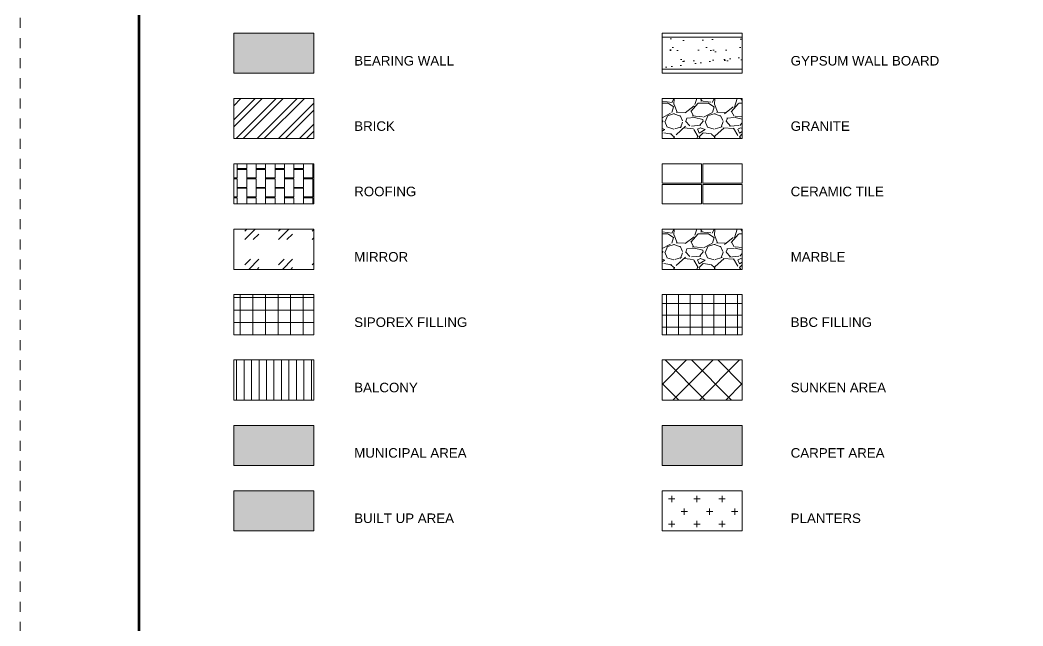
# Paper-space layout 'Symbols A1' of a CAD drawing. Header units: inches. Extents: x 0 to 35.1, y 0 to 23.5.
# Drawn here: x 0 to 9.96, y 11.46 to 17.48 of the extents above; entities that cross this region are included whole.
import ezdxf
from ezdxf.enums import TextEntityAlignment as Align

# ---------------------------------------------------------------- set-up
doc = ezdxf.new("R2010")
doc.units = ezdxf.units.IN
doc.linetypes.add('DASHDOT', pattern=[1, 0.5, -0.25, 0, -0.25])
for name, color, linetype, lineweight in [('A-ANNO-SYMB', 152, 'Continuous', 5), ('A-ANNO-TTLB', 255, 'Continuous', 5), ('G-ANNO-TEXT', 3, 'Continuous', 15), ('G-ANNO-TTLB', 7, 'Continuous', 50), ('G-PAPR-THCK', 4, 'Continuous', 100)]:
    doc.layers.add(name, color=color, linetype=linetype, lineweight=lineweight)
doc.layers.add('G-ANNO-REFR', color=253, linetype='DASHDOT', lineweight=5, plot=False)
doc.styles.add('NOTES', font='arial.ttf', dxfattribs={"height": 2})
doc.styles.add('Small text', font='arial.ttf', dxfattribs={"height": 2.4})
doc.styles.add('SUB-TITLE', font='swisscb.ttf')
doc.styles.add('SUB-TITLE-2', font='swissc.ttf')
doc.styles.add('TITLE', font='swisscb.ttf')

# ---------------------------------------------------------------- blocks, each defined once
blk = doc.blocks.new('*U173')
at = {"layer": 'G-ANNO-REFR'}
blk.add_lwpolyline([(0, 0), (891.9999999999999, 0), (891.9999999999999, 596.9999999999999), (0, 596.9999999999999)], close=True, dxfattribs=at)
at = {"layer": 'G-PAPR-THCK'}
blk.add_lwpolyline([(30, 581.9999999999999), (876.9999999999999, 581.9999999999999), (876.9999999999999, 15), (30, 15)], close=True, dxfattribs=at)
at = {"layer": 'G-ANNO-TEXT'}
for tag, p, height, style in [('GENERAL_NOTES_001', (801.6957708049235, 574.930950515098), 2.000000000035674, 'NOTES'), ('GENERAL_NOTES_002', (802.0000000000176, 571.5621465132189), 2.000000000035674, 'NOTES'), ('GENERAL_NOTES_003', (802.0000000000176, 568.1933425113398), 2.000000000035674, 'NOTES'), ('GENERAL_NOTES_004', (802.0000000000176, 564.8245385094607), 2.000000000035674, 'NOTES'), ('GENERAL_NOTES_005', (802.0000000000176, 561.4557345075816), 2.000000000035674, 'NOTES'), ('GENERAL_NOTES_006', (802.0000000000176, 558.0869305057025), 2.000000000035674, 'NOTES'), ('GENERAL_NOTES_007', (802.0000000000176, 554.7535971723097), 2.000000000035674, 'NOTES'), ('GENERAL_NOTES_008', (801.918144611203, 551.3847931704306), 2.000000000035674, 'NOTES'), ('GENERAL_NOTES_009', (802.0000000000176, 548.0159891685515), 2.000000000035674, 'NOTES'), ('GENERAL_NOTES_010', (802.0000000000176, 544.6471851666724), 2.000000000035674, 'NOTES'), ('GENERAL_NOTES_011', (802.0000000000176, 541.2783811647934), 2.000000000035674, 'NOTES'), ('GENERAL_NOTES_012', (802.0000000000176, 537.9095771629143), 2.000000000035674, 'NOTES'), ('GENERAL_NOTES_013', (802.0000000000176, 534.5407731610352), 2.000000000035674, 'NOTES'), ('GENERAL_NOTES_014', (802.0000000000176, 531.1719691591561), 2.000000000035674, 'NOTES'), ('GENERAL_NOTES_015', (802.0000000000176, 527.803165157277), 2.000000000035674, 'NOTES'), ('GENERAL_NOTES_016', (802.0000000000176, 524.4343611553979), 2.000000000035674, 'NOTES'), ('GENERAL_NOTES_017', (801.8826739427168, 521.0655571535189), 2.000000000035674, 'NOTES'), ('GENERAL_NOTES_018', (802.0000000000176, 517.6967531516398), 2.000000000035674, 'NOTES'), ('GENERAL_NOTES_019', (801.9645293315314, 514.3293134062409), 2.000000000035674, 'NOTES'), ('GENERAL_NOTES_020', (802.0000000000176, 510.9605094043617), 2.000000000035674, 'NOTES'), ('GENERAL_NOTES_021', (801.884038199197, 507.5917054024827), 2.000000000035674, 'NOTES'), ('GENERAL_NOTES_022', (802.0000000000176, 504.2229014006036), 2.000000000035674, 'NOTES'), ('GENERAL_NOTES_023', (801.894952251039, 500.8540973987245), 2.000000000035674, 'NOTES'), ('GENERAL_NOTES_024', (802.0000000000176, 497.4852933968454), 2.000000000035674, 'NOTES'), ('GENERAL_NOTES_025', (801.8676671214341, 494.1164893949663), 2.000000000035674, 'NOTES'), ('GENERAL_NOTES_026', (802.0000000000176, 490.7476853930872), 2.000000000035674, 'NOTES'), ('GENERAL_NOTES_027', (802.0000000000176, 487.3788813912082), 2.000000000035674, 'NOTES'), ('GENERAL_NOTES_028', (802.0000000000176, 484.0100773893291), 2.000000000035674, 'NOTES'), ('GENERAL_NOTES_029', (802.0000000000176, 480.64127338745), 2.000000000035674, 'NOTES'), ('GENERAL_NOTES_030', (801.8867667121575, 477.2724693855709), 2.000000000035674, 'NOTES'), ('GENERAL_NOTES_031', (802.0000000000176, 473.9036653836918), 2.000000000035674, 'NOTES'), ('GENERAL_NOTES_032', (802.0000000000176, 470.5348613818127), 2.000000000035674, 'NOTES'), ('GENERAL_NOTES_033', (802.0000000000176, 467.1660573799336), 2.000000000035674, 'NOTES'), ('GENERAL_NOTES_034', (801.884038199197, 463.7972533780546), 2.000000000035674, 'NOTES'), ('GENERAL_NOTES_035', (802.0000000000176, 460.4284493761755), 2.000000000035674, 'NOTES'), ('SHEET_NOTES_001', (801.6957708049235, 440.8125140631367), 2.000000000035674, 'NOTES'), ('SHEET_NOTES_002', (801.918144611203, 437.4437100612577), 2.000000000035674, 'NOTES'), ('SHEET_NOTES_003', (801.8826739427168, 434.0749060593786), 2.000000000035674, 'NOTES'), ('SHEET_NOTES_004', (801.9645293315314, 430.7061020574995), 2.000000000035674, 'NOTES'), ('SHEET_NOTES_005', (801.884038199197, 427.3372980556204), 2.000000000035674, 'NOTES'), ('SHEET_NOTES_006', (801.894952251039, 423.9684940537413), 2.000000000035674, 'NOTES'), ('SHEET_NOTES_007', (801.8676671214341, 420.5996900518622), 2.000000000035674, 'NOTES'), ('KEY_NOTES_001', (801.6958618198488, 324.2917039051717), 2.000000000035674, 'NOTES'), ('KEY_NOTES_002', (801.9182356261283, 320.9228999032927), 2.000000000035674, 'NOTES'), ('STRUCTURAL_CONSULTANT_NAME', (801.8940259740417, 168.8138144492612), 3.000000000053511, 'SUB-TITLE-2'), ('STRUCTURAL_CONSULTANT_ADDRESS1', (801.8940259740417, 164.8078724735605), 2.000000000035674, 'SUB-TITLE-2'), ('STRUCTURAL_CONSULTANT_ADDRESS2', (801.8940259740417, 161.426487192115), 2.000000000035674, 'SUB-TITLE-2'), ('STRUCTURAL_CONSULTANT_PHONE', (801.8940259740417, 158.0931538587221), 2.000000000035674, 'SUB-TITLE-2'), ('MEP_CONSULTANT_NAME', (801.8940259740417, 147.6087465135249), 3.000000000053511, 'SUB-TITLE-2'), ('MEP_CONSULTANT_ADDRESS1', (801.8940259740417, 143.5946388062497), 2.000000000035674, 'SUB-TITLE-2'), ('MEP_CONSULTANT_ADDRESS2', (801.8940259740417, 140.2132535248042), 2.000000000035674, 'SUB-TITLE-2'), ('MEP_CONSULTANT_PHONE', (801.8940259740417, 136.8799201914113), 2.000000000035674, 'SUB-TITLE-2'), ('CLIENTNAME', (801.8940259740417, 124.4626688322479), 3.000000000053511, 'SUB-TITLE-2'), ('CLIENTADDRESS1', (801.8940259740417, 120.3907007188653), 2.000000000035674, 'SUB-TITLE-2'), ('CLIENTADDRESS2', (801.8940259740417, 117.0093154374197), 2.000000000035674, 'SUB-TITLE-2'), ('CLIENTPHONE', (801.8940259740417, 113.675982104027), 2.000000000035674, 'SUB-TITLE-2'), ('DRAWING_NO', (820.0000000003388, 71.41737193212178), 4.000000000071347, 'SUB-TITLE-2')]:
    blk.add_attdef(tag, p, '', height=height, dxfattribs=dict(at, style=style))
at = {"layer": 'G-ANNO-TEXT', "style": 'SUB-TITLE-2'}
for tag, p in [('REV_NO14', (804.1597173119678, 252.8132000042284)), ('REV_DATE14', (812.9725670253782, 252.8132000042284)), ('DRAWN_BY14', (824.3979941923888, 252.8132000042284)), ('CHECKED_BY14', (837.15635570031, 252.8132000042284)), ('REV_NO13', (804.1597173119678, 248.813200004157)), ('REV_DATE13', (812.9725670253782, 248.813200004157)), ('DRAWN_BY13', (824.3979941923888, 248.813200004157)), ('CHECKED_BY13', (837.15635570031, 248.813200004157)), ('REV_NO12', (804.1597173119678, 244.8132000040856)), ('REV_DATE12', (812.9725670253782, 244.8132000040856)), ('DRAWN_BY12', (824.3979941923888, 244.8132000040856)), ('CHECKED_BY12', (837.15635570031, 244.8132000040856)), ('REV_NO11', (804.1597173119678, 240.8132000040143)), ('REV_DATE11', (812.9725670253782, 240.8132000040143)), ('DRAWN_BY11', (824.3979941923888, 240.8132000040143)), ('CHECKED_BY11', (837.15635570031, 240.8132000040143)), ('REV_NO10', (804.1597173119678, 236.813200003943)), ('REV_DATE10', (812.9725670253782, 236.813200003943)), ('DRAWN_BY10', (824.3979941923888, 236.813200003943)), ('CHECKED_BY10', (837.15635570031, 236.813200003943)), ('REV_NO9', (804.1597173119678, 232.8132000038716)), ('REV_DATE9', (812.9725670253782, 232.8132000038716)), ('DRAWN_BY9', (824.3979941923888, 232.8132000038716)), ('CHECKED_BY9', (837.15635570031, 232.8132000038716)), ('REV_NO8', (804.1597173119678, 228.8132000038003)), ('REV_DATE8', (812.9725670253782, 228.8132000038003)), ('DRAWN_BY8', (824.3979941923888, 228.8132000038003)), ('CHECKED_BY8', (837.15635570031, 228.8132000038003)), ('REV_NO7', (804.1597173119678, 224.8132000037291)), ('REV_DATE7', (812.9725670253782, 224.8132000037291)), ('DRAWN_BY7', (824.3979941923888, 224.8132000037291)), ('CHECKED_BY7', (837.15635570031, 224.8132000037291)), ('REV_NO6', (804.1597173119678, 220.8132000036576)), ('REV_DATE6', (812.9725670253782, 220.8132000036576)), ('DRAWN_BY6', (824.3979941923888, 220.8132000036576)), ('CHECKED_BY6', (837.15635570031, 220.8132000036576)), ('REV_NO5', (804.1597173119678, 216.8132000035862)), ('REV_DATE5', (812.9725670253782, 216.8132000035862)), ('DRAWN_BY5', (824.3979941923888, 216.8132000035862)), ('CHECKED_BY5', (837.15635570031, 216.8132000035862)), ('REV_NO4', (804.1597173119678, 212.8132000035149)), ('REV_DATE4', (812.9725670253782, 212.8132000035149)), ('DRAWN_BY4', (824.3979941923888, 212.8132000035149)), ('CHECKED_BY4', (837.15635570031, 212.8132000035149)), ('REV_NO3', (804.1597173119678, 208.8132000034435)), ('REV_DATE3', (812.9725670253782, 208.8132000034435)), ('DRAWN_BY3', (824.3979941923888, 208.8132000034435)), ('CHECKED_BY3', (837.15635570031, 208.8132000034435)), ('REV_NO2', (804.1597173119678, 204.8132000033722)), ('REV_DATE2', (812.9725670253782, 204.8132000033722)), ('DRAWN_BY2', (824.3979941923888, 204.8132000033722)), ('CHECKED_BY2', (837.15635570031, 204.8132000033722)), ('REV_NO1', (804.1596500862333, 200.8132000033008)), ('REV_DATE1', (812.9724997996437, 200.8132000033008)), ('DRAWN_BY1', (824.3979269666543, 200.8132000033008)), ('CHECKED_BY1', (837.1562884745755, 200.8132000033008)), ('REV_NO0', (804.1597173119678, 196.8132000032295)), ('REV_DATE0', (812.9725670253782, 196.8132000032295)), ('DRAWN_BY0', (824.3979941923888, 196.8132000032295)), ('CHECKED_BY0', (837.15635570031, 196.8132000032295))]:
    blk.add_attdef(tag, text='', height=1.600000000028539, dxfattribs=at).set_placement(p, align=Align.MIDDLE)
for tag, p in [('REV_DESCRIPTION14', (845.142489668405, 252.8132000042284)), ('REV_DESCRIPTION13', (845.142489668405, 248.813200004157)), ('REV_DESCRIPTION12', (845.142489668405, 244.8132000040856)), ('REV_DESCRIPTION11', (845.142489668405, 240.8132000040143)), ('REV_DESCRIPTION10', (845.142489668405, 236.813200003943)), ('REV_DESCRIPTION9', (845.142489668405, 232.8132000038716)), ('REV_DESCRIPTION8', (845.142489668405, 228.8132000038003)), ('REV_DESCRIPTION7', (845.142489668405, 224.8132000037291)), ('REV_DESCRIPTION6', (845.142489668405, 220.8132000036576)), ('REV_DESCRIPTION5', (845.142489668405, 216.8132000035862)), ('REV_DESCRIPTION4', (845.142489668405, 212.8132000035149)), ('REV_DESCRIPTION3', (845.142489668405, 208.8132000034435)), ('REV_DESCRIPTION2', (845.142489668405, 204.8132000033722)), ('REV_DESCRIPTION1', (845.1424224426705, 200.8132000033008)), ('REV_DESCRIPTION0', (845.142489668405, 196.8132000032295))]:
    blk.add_attdef(tag, text='', height=1.600000000028539, dxfattribs=at).set_placement(p, align=Align.MIDDLE_LEFT)
for tag, p in [('PROJECT_NAME1', (820.0000000003388, 110.7348000771392)), ('PROJECT_NAME2', (820.0000000003388, 106.7348000770678)), ('PROJECT_CODE', (820.0000000003388, 101.9999996794271)), ('RELEASE', (820.0000000003388, 97.5690148981148)), ('STAGE', (820.0000000003388, 93.06266625171546)), ('DRAWING_TITLE', (820.0000000003388, 88.56184685619921))]:
    blk.add_attdef(tag, text='', height=2.400000000042808, dxfattribs=at).set_placement(p, align=Align.TOP_LEFT)
at = {"layer": 'G-ANNO-TEXT'}
for tag, height, style, p in [('CURRENT_REV', 4.000000000071347, 'TITLE', (867.9999999998392, 71.41737193212172)), ('DRAWN_BY', 2.400000000042808, 'SUB-TITLE-2', (810.0000000001604, 62.50122240287026)), ('CHECKED_BY', 2.400000000042808, 'SUB-TITLE-2', (829.0000000004993, 62.50122240287023)), ('SCALE', 2.400000000042808, 'SUB-TITLE-2', (849.000000000856, 62.50122240287023)), ('ISSUE_DATE', 2.400000000042808, 'SUB-TITLE-2', (868.000000000517, 62.50122240287023))]:
    blk.add_attdef(tag, text='', height=height, dxfattribs=dict(at, style=style)).set_placement(p, align=Align.CENTER)
at = {"layer": 'G-ANNO-TEXT', "style": 'SUB-TITLE'}
blk.add_attdef('FILE_NAME', text='', height=1.600000000028539, rotation=90, dxfattribs=at).set_placement((877.9995417748652, 25.92780302265129), align=Align.TOP_LEFT)

psp = doc.layouts.new('Symbols A1')

# ---------------------------------------------------------------- hatches: boundary and pattern name
at = {"layer": 'A-ANNO-SYMB'}
h = psp.add_hatch(color=256, dxfattribs=at)
h.dxf.hatch_style = 1
h.paths.add_polyline_path([(2.917927554266978, 16.95347872312828), (2.917927554266978, 17.35169057310902), (2.121503854305543, 17.35169057310902), (2.121503854305543, 16.95347872312828)])
h = psp.add_hatch(dxfattribs=at)
h.set_pattern_fill('AR-SAND', color=256, scale=0.1070821781460754)
h.set_pattern_definition([(37.49999999999998, (1.032691412398205, 2.441571854319345), (-0.006745465995112581, 0.2063284860895594), [0, -0.1627649107820346, 0, -0.1820397028483282, 0, -0.1740085394873725]), (7.499999999999998, (1.032691412398205, 2.441571854319345), (0.189511544432253, 0.3022015477111766), [0, -0.08780738607978171, 0, -0.1467025840601232, 0, -0.05621814352668954]), (327.5, (0.9009803332785273, 2.441571854319345), (0.3334690936122244, 0.0006059837789834578), [0, -0.0535410890730377, 0, -0.1927479206629357, 0, -0.2516431186432772]), (317.5, (0.9009803332785273, 2.441571854319345), (0.321902584600467, 0.09398341119874659), [0, -0.02677054453651884, 0, -0.1263569702123689, 0, -0.1445609404972018])])
h.paths.add_polyline_path([(6.374885720733857, 17.31153475630424), (6.374885720733857, 16.99363453993306), (7.17130942069529, 16.99363453993306), (7.17130942069529, 17.31153475630424)])
h = psp.add_hatch(dxfattribs=at)
h.set_pattern_fill('ANSI32', color=256, scale=0.3956972032367877)
h.set_pattern_definition([(44.99999999999997, (0.740767281861599, 2.518805924604703), (-0.1049250658894815, 0.1049250658894815), []), (44.99999999999997, (0.8107173256705422, 2.518805924604703), (-0.1049250658894815, 0.1049250658894815), [])])
h.paths.add_polyline_path([(2.917927554266978, 16.30428799906794), (2.917927554266978, 16.70249984904867), (2.121503854305543, 16.70249984904867), (2.121503854305543, 16.30428799906794)])
h = psp.add_hatch(dxfattribs=at)
h.set_pattern_fill('SITEWORK_GRAVEL', color=256, scale=0.4015581680477827, pattern_type=2)
h.set_pattern_definition([(228.0128, (5.575195159820919, 4.426357527005514), (-3.212464634490932, -3.614024051163391), [0.05402402969647647, -5.348388577347205]), (184.9697, (5.539054924696623, 4.386201710200735), (4.818698438818886, 0.4015546773054594), [0.09270693114085547, -9.177983372037515]), (132.5104, (5.446696546045632, 4.378170546839782), (4.015577953354176, -4.417143331589436), [0.06536885106016241, -6.47152428611944]), (267.2737, (5.290088860506994, 4.277781004827833), (0.4015565689336085, 8.031163479404656), [0.08442278613402968, -8.357854221036266]), (292.8337, (5.286073278826514, 4.193453789537799), (-2.007794817848105, 4.818696575693448), [0.08278322413389068, -8.19555043288388]), (357.2737, (5.318197932270327, 4.11715773760872), (-8.03116347940466, 0.4015565689336088), [0.08442278613402972, -8.357854221036268]), (37.6942, (5.402525147560373, 4.113142155928246), (-5.220259134314071, -4.015577827591665), [0.1116448159041569, -11.05282794023184]), (72.2553, (5.490867944530885, 4.181407044496368), (2.810911498186746, 8.834278183674527), [0.1054042004145264, -10.43501945506163]), (121.4296, (5.522992597974712, 4.281796586508312), (-3.212468650883038, 5.220254191484219), [0.08470869554967966, -8.386170095256151]), (175.2364, (5.478821199489445, 4.354077056756913), (4.417140228527968, -0.4015547679187501), [0.0967080567272833, -4.738692771846042]), (222.3974, (5.382447239157983, 4.362108220117871), (-4.818700968456893, -4.417136668993702), [0.1250644883221458, -12.38139357973031]), (138.8141, (5.687631446874295, 4.273765423147359), (-2.810908359648383, 2.409347929437534), [0.04268603482164735, -4.225935517460649]), (171.4692, (5.655506793430482, 4.301874494910702), (5.220255495874678, -0.8031195124366522), [0.0812099192314792, -8.039801278708506]), (225, (5.575195159820919, 4.313921239952138), (-4.458191238929462e-17, -0.4015582923095369), [0.05678875768348547, -0.5111000238258735]), (203.1985999999999, (5.547086088057567, 4.362108220117871), (2.007790732086077, 0.8031168682664916), [0.03058186696218304, -3.027593987185583]), (291.8014, (5.51897701629422, 4.350061475076434), (-0.4015581321085872, 1.204674613773052), [0.04324901937325031, -2.119207972661787]), (30.96379999999999, (5.535039343016139, 4.309905658271654), (1.204673709976939, 0.8031173333816318), [0.07024416877843039, -2.271222234316117]), (161.5651, (5.595273068223304, 4.346045893395961), (0.803116510609919, -0.4015575268488182), [0.0507934942345321, -1.219045066303274]), (16.38950000000001, (5.286073278826514, 4.350061475076434), (4.015582563268105, 1.204671576711207), [0.07115610737806712, -7.044472700546204]), (70.3462, (5.354338167394635, 4.370139383478824), (-1.606230763734436, -4.41714070609573), [0.05969603882015141, -5.909895394891779]), (293.1985999999999, (5.595273068223304, 4.426357527005514), (-0.803116868266492, 2.007790732086076), [0.06116333236619801, -2.997012521781567]), (343.6105, (5.61936655830617, 4.370139383478824), (-4.015582563268105, 1.204671576711208), [0.0711561073780669, -7.044472700546181]), (339.444, (5.286073278826514, 4.10109541088681), (-2.00779158092999, 0.8031147284259507), [0.06861825975600506, -3.362296334276921]), (294.7751, (5.350322585714158, 4.077001920803941), (-2.007787703766512, 4.417141222593055), [0.05749429538474525, -5.691943675811308]), (66.80140000000002, (5.599288649903783, 4.02479935895773), (0.8031168682664924, 2.007790732086076), [0.061163332366198, -2.997012521781566]), (17.35400000000001, (5.623382139986652, 4.08101750248442), (-5.220256995405999, -1.606230464528373), [0.06731359726801783, -6.664028059416204]), (69.444, (5.402525147560373, 4.02479935895773), (-0.803114728425952, -2.007791580929988), [0.03430912987800256, -3.396605464154926]), (101.3098999999999, (5.575195159820919, 4.02479935895773), (-0.4015572172229346, 1.606232974255613), [0.02047545098875638, -2.027077277492074]), (165.9638, (5.571179578140435, 4.044877267360119), (1.204674723389987, -0.4015573879653231), [0.08278322413389064, -1.572883266334762]), (186.009, (5.490867944530885, 4.064955175762509), (4.015581580452113, 0.4015578939770411), [0.07671768800552892, -7.595040270476824]), (303.6901, (5.535039343016139, 4.273765423147359), (-0.4015587039300454, 0.8031161585149624), [0.05791352211218729, -1.389924932250663]), (353.1572, (5.567163996459956, 4.225578442981622), (6.826488602015032, -0.8031195477275803), [0.1011099373654234, -10.00986653217569]), (60.94540000000001, (5.66755353847191, 4.21353169794019), (-1.606232683113223, -2.810907330761576), [0.04134282274952737, -4.092951498948252]), (90, (5.687631446874295, 4.249671933064491), (-0.4015581680477826, 0.4015581680477825), [0.02409349008286694, -0.3774646779649155]), (120.2564, (5.482836781169922, 4.077001920803941), (1.606230618944987, -2.810908162503005), [0.05578606693787014, -5.522838295408536]), (48.01280000000002, (5.45472770940659, 4.125188900969678), (3.212464634490931, 3.614024051163393), [0.108048059392953, -5.294364547650727]), (0, (5.527008179655177, 4.205500534579232), (0.4015581680477827, 0.4015581680477825), [0.1044051236924235, -0.2971530443553592]), (325.3048, (5.631413303347614, 4.205500534579232), (-4.015579375127375, 2.810910633587456), [0.06349196818270711, -6.285700031389988]), (254.0546, (5.683615865193811, 4.169360299454937), (-0.4015581235938402, -1.606232723049336), [0.05846767238409323, -2.86491996240225]), (207.646, (5.66755353847191, 4.113142155928246), (-7.629603509246588, -4.015584777763912), [0.09519538710824763, -9.424358984485066]), (175.4261, (5.583226323181877, 4.068970757442988), (-5.220256408815973, 0.4015560804115515), [0.1007103869882156, -9.970317469762803])])
h.paths.add_polyline_path([(7.17130942069529, 16.30428799906795), (7.17130942069529, 16.70249984904867), (6.374885720733857, 16.70249984904867), (6.374885720733857, 16.30428799906795)])
h = psp.add_hatch(dxfattribs=at)
h.set_pattern_fill('ROOFING_SHINGLES_4', color=256, scale=0.1873938117556319, angle=90, pattern_type=2)
h.set_pattern_definition([(0, (0.845297600642572, 5.326337248592818), (0.187393811755632, 0.1873938117556318), [0.09369690587781594, -0.09369690587781594]), (90, (0.9389945065203813, 5.326337248592818), (-0.1873938117556319, 0.1873938117556318), [0.1780241211678503, -0.009369690587781592]), (0, (0.9389945065203813, 5.41066446388285), (0.187393811755632, 0.1873938117556318), [0.09369690587781594, -0.09369690587781594]), (270, (1.032691412398205, 5.41066446388285), (0.1873938117556319, -0.1873938117556319), [0.09369690587781591, -0.09369690587781591]), (0, (0.9389945065203813, 5.420034154470627), (0.187393811755632, 0.1873938117556318), [0.09369690587781594, -0.09369690587781594]), (90, (1.032691412398205, 5.420034154470627), (-0.1873938117556319, 0.1873938117556318), [0.08432721529003433, -0.1030665964655975]), (180, (0.9389945065203813, 5.316967558005041), (-0.1873938117556319, -0.1873938117556318), [0.09369690587781594, -0.09369690587781594])])
h.paths.add_polyline_path([(2.917927554266978, 16.05330912498832), (2.121503854305543, 16.05330912498832), (2.121503854305543, 15.65509727500758), (2.917927554266978, 15.65509727500758)])
h = psp.add_hatch(dxfattribs=at)
h.set_pattern_fill('SITEWORK_GRAVEL', color=256, scale=0.4015581680477827, pattern_type=2)
h.set_pattern_definition([(228.0128, (5.575195159820919, 3.127976078884805), (-3.212464634490932, -3.614024051163391), [0.05402402969647647, -5.348388577347205]), (184.9697, (5.539054924696623, 3.087820262080025), (4.818698438818886, 0.4015546773054594), [0.09270693114085547, -9.177983372037515]), (132.5104, (5.446696546045632, 3.079789098719071), (4.015577953354176, -4.417143331589436), [0.06536885106016241, -6.47152428611944]), (267.2737, (5.290088860506994, 2.979399556707123), (0.4015565689336085, 8.031163479404656), [0.08442278613402968, -8.357854221036266]), (292.8337, (5.286073278826514, 2.895072341417089), (-2.007794817848105, 4.818696575693448), [0.08278322413389068, -8.19555043288388]), (357.2737, (5.318197932270327, 2.818776289488011), (-8.03116347940466, 0.4015565689336088), [0.08442278613402972, -8.357854221036268]), (37.6942, (5.402525147560373, 2.814760707807536), (-5.220259134314071, -4.015577827591665), [0.1116448159041569, -11.05282794023184]), (72.2553, (5.490867944530885, 2.883025596375659), (2.810911498186746, 8.834278183674527), [0.1054042004145264, -10.43501945506163]), (121.4296, (5.522992597974712, 2.983415138387602), (-3.212468650883038, 5.220254191484219), [0.08470869554967966, -8.386170095256151]), (175.2364, (5.478821199489445, 3.055695608636203), (4.417140228527968, -0.4015547679187501), [0.09670805672728329, -4.738692771846041]), (222.3974, (5.382447239157983, 3.063726771997161), (-4.818700968456893, -4.417136668993702), [0.1250644883221458, -12.38139357973031]), (138.8141, (5.687631446874295, 2.975383975026648), (-2.810908359648383, 2.409347929437534), [0.04268603482164735, -4.225935517460649]), (171.4692, (5.655506793430482, 3.003493046789991), (5.220255495874678, -0.8031195124366522), [0.08120991923147917, -8.039801278708506]), (225, (5.575195159820919, 3.015539791831429), (-4.458191238929462e-17, -0.4015582923095369), [0.05678875768348547, -0.5111000238258735]), (203.1985999999999, (5.547086088057567, 3.063726771997161), (2.007790732086077, 0.8031168682664916), [0.03058186696218304, -3.027593987185583]), (291.8014, (5.51897701629422, 3.051680026955724), (-0.4015581321085872, 1.204674613773052), [0.04324901937325031, -2.119207972661787]), (30.96379999999999, (5.535039343016139, 3.011524210150945), (1.204673709976939, 0.8031173333816318), [0.07024416877843036, -2.271222234316117]), (161.5651, (5.595273068223304, 3.04766444527525), (0.803116510609919, -0.4015575268488182), [0.0507934942345321, -1.219045066303274]), (16.38950000000001, (5.286073278826514, 3.051680026955724), (4.015582563268105, 1.204671576711207), [0.07115610737806712, -7.044472700546204]), (70.3462, (5.354338167394635, 3.071757935358114), (-1.606230763734436, -4.41714070609573), [0.05969603882015141, -5.909895394891779]), (293.1985999999999, (5.595273068223304, 3.127976078884805), (-0.803116868266492, 2.007790732086076), [0.06116333236619801, -2.997012521781567]), (343.6105, (5.61936655830617, 3.071757935358114), (-4.015582563268105, 1.204671576711208), [0.07115610737806688, -7.044472700546181]), (339.444, (5.286073278826514, 2.8027139627661), (-2.00779158092999, 0.8031147284259507), [0.06861825975600506, -3.362296334276921]), (294.7751, (5.350322585714158, 2.778620472683231), (-2.007787703766512, 4.417141222593055), [0.05749429538474523, -5.691943675811307]), (66.80140000000002, (5.599288649903783, 2.72641791083702), (0.8031168682664924, 2.007790732086076), [0.061163332366198, -2.997012521781566]), (17.35400000000001, (5.623382139986652, 2.78263605436371), (-5.220256995405999, -1.606230464528373), [0.06731359726801783, -6.664028059416204]), (69.444, (5.402525147560373, 2.72641791083702), (-0.803114728425952, -2.007791580929988), [0.03430912987800256, -3.396605464154926]), (101.3098999999999, (5.575195159820919, 2.72641791083702), (-0.4015572172229346, 1.606232974255613), [0.02047545098875637, -2.027077277492074]), (165.9638, (5.571179578140435, 2.74649581923941), (1.204674723389987, -0.4015573879653231), [0.08278322413389064, -1.572883266334762]), (186.009, (5.490867944530885, 2.766573727641799), (4.015581580452113, 0.4015578939770411), [0.07671768800552892, -7.595040270476824]), (303.6901, (5.535039343016139, 2.975383975026648), (-0.4015587039300454, 0.8031161585149624), [0.05791352211218729, -1.389924932250663]), (353.1572, (5.567163996459956, 2.927196994860911), (6.826488602015032, -0.8031195477275803), [0.1011099373654234, -10.00986653217569]), (60.94540000000001, (5.66755353847191, 2.915150249819479), (-1.606232683113223, -2.810907330761576), [0.04134282274952737, -4.092951498948252]), (90, (5.687631446874295, 2.951290484943781), (-0.4015581680477826, 0.4015581680477825), [0.02409349008286694, -0.3774646779649155]), (120.2564, (5.482836781169922, 2.778620472683231), (1.606230618944987, -2.810908162503005), [0.05578606693787014, -5.522838295408536]), (48.01280000000002, (5.45472770940659, 2.826807452848969), (3.212464634490931, 3.614024051163393), [0.108048059392953, -5.294364547650727]), (0, (5.527008179655177, 2.907119086458522), (0.4015581680477827, 0.4015581680477825), [0.1044051236924235, -0.2971530443553592]), (325.3048, (5.631413303347614, 2.907119086458522), (-4.015579375127375, 2.810910633587456), [0.06349196818270711, -6.285700031389988]), (254.0546, (5.683615865193811, 2.870978851334227), (-0.4015581235938402, -1.606232723049336), [0.05846767238409323, -2.86491996240225]), (207.646, (5.66755353847191, 2.814760707807536), (-7.629603509246588, -4.015584777763912), [0.09519538710824763, -9.424358984485066]), (175.4261, (5.583226323181877, 2.770589309322277), (-5.220256408815973, 0.4015560804115515), [0.1007103869882156, -9.9703174697628])])
h.paths.add_polyline_path([(7.17130942069529, 15.00590655094723), (7.17130942069529, 15.40411840092797), (6.374885720733857, 15.40411840092797), (6.374885720733857, 15.00590655094723)])
h = psp.add_hatch(dxfattribs=at)
h.set_pattern_fill('ANSI37', color=256, scale=0.0394, angle=135)
h.set_pattern_definition([(180, (0.5601108328408452, 0.591), (-2.62456723021387e-17, -0.125095), []), (270, (0.5601108328408452, 0.591), (0.125095, -2.62456723021387e-17), [])])
h.paths.add_polyline_path([(2.917927554266978, 14.35671582688688), (2.917927554266978, 14.75492767686761), (2.121503854305543, 14.75492767686761), (2.121503854305543, 14.35671582688688)])
h = psp.add_hatch(dxfattribs=at)
h.set_pattern_fill('ANSI37', color=256, scale=0.9369690587781596, angle=135)
h.set_pattern_definition([(180, (1.032691412398205, -1.847591155457842), (-2.377701994095713e-17, -0.1171211323472699), []), (270, (1.032691412398205, -1.847591155457842), (0.11712113234727, -2.377701994095712e-17), [])])
h.paths.add_polyline_path([(7.17130942069529, 14.35671582688686), (7.17130942069529, 14.75492767686761), (6.374885720733857, 14.75492767686761), (6.374885720733857, 14.35671582688686)])
h = psp.add_hatch(dxfattribs=at)
h.set_pattern_fill('ANSI31', color=256, scale=0.5935458048551815, angle=45)
h.set_pattern_definition([(90, (0.740767281861599, 0.6205107741855055), (-0.07419322560689769, 1.372850455666442e-17), [])])
h.paths.add_polyline_path([(2.917927554266973, 14.10573695280725), (2.121503854305543, 14.10573695280725), (2.121503854305543, 13.70752510282652), (2.917927554266973, 13.70752510282652)])
h = psp.add_hatch(dxfattribs=at)
h.set_pattern_fill('ANSI37', color=256, scale=1.483864512137954)
h.set_pattern_definition([(44.99999999999997, (0.740767281861599, 0.6205107741855055), (-0.1311563323618519, 0.1311563323618519), []), (135, (0.740767281861599, 0.6205107741855055), (-0.1311563323618519, -0.1311563323618519), [])])
h.paths.add_polyline_path([(7.17130942069529, 13.70752510282652), (7.17130942069529, 14.10573695280726), (6.374885720733857, 14.10573695280726), (6.374885720733857, 13.70752510282652)])
h = psp.add_hatch(color=9, dxfattribs=at)
h.dxf.hatch_style = 1
h.paths.add_polyline_path([(2.917927554266978, 13.4565462287469), (2.121503854305543, 13.4565462287469), (2.121503854305543, 13.05833437876616), (2.917927554266978, 13.05833437876616)])
at = {"layer": 'A-ANNO-SYMB', "true_color": 0xf9fda5}
h = psp.add_hatch(color=51, dxfattribs=at)
h.dxf.hatch_style = 1
h.paths.add_polyline_path([(7.17130942069529, 13.05833437876617), (7.17130942069529, 13.4565462287469), (6.374885720733857, 13.4565462287469), (6.374885720733857, 13.05833437876617)])
at = {"layer": 'A-ANNO-SYMB', "true_color": 0xdbf6ff}
h = psp.add_hatch(color=7, dxfattribs=at)
h.dxf.hatch_style = 1
h.paths.add_polyline_path([(2.917927554266973, 12.80735550468654), (2.121503854305543, 12.80735550468654), (2.121503854305543, 12.40914365470581), (2.917927554266973, 12.40914365470581)])
at = {"layer": 'A-ANNO-TTLB'}
h = psp.add_hatch(dxfattribs=at)
h.set_pattern_fill('GOST_GLASS', color=256, scale=0.0394)
h.set_pattern_definition([(45, (0.5601108328408452, 0.591), (0.3343200861449997, -3.499422973618493e-17), [0.197, -0.2758]), (45, (0.6436908408408452, 0.591), (0.3343200861449997, -3.499422973618493e-17), [0.0788, -0.394]), (45, (0.5601108328408452, 0.674580008), (0.3343200861449997, -3.499422973618493e-17), [0.0788, -0.394])])
h.paths.add_polyline_path([(2.121503854305543, 15.40411840092797), (2.121503854305543, 15.00590655094723), (2.917927554266978, 15.00590655094723), (2.917927554266978, 15.40411840092797)])
h = psp.add_hatch(dxfattribs=at)
h.set_pattern_fill('CROSS', color=256, scale=0.0197)
h.set_pattern_definition([(0, (0.5601108328408452, 0.591), (0.125095, 0.125095), [0.06254749999999999, -0.1876425]), (90, (0.5913845828408452, 0.55972625), (-0.125095, 0.125095), [0.06254749999999999, -0.1876425])])
h.paths.add_polyline_path([(6.374885720733857, 12.80735550468654), (6.374885720733857, 12.40914365470581), (7.17130942069529, 12.40914365470581), (7.17130942069529, 12.80735550468654)])

# ---------------------------------------------------------------- linework, layer by layer
at = {"layer": 'A-ANNO-SYMB'}
for p, q in [((6.374885720733857, 17.31153475630425), (7.17130942069529, 17.31153475630425)), ((6.374885720733857, 16.99363453993307), (7.17130942069529, 16.99363453993307))]:
    psp.add_line(p, q, dxfattribs=at)
at = {"layer": 'A-ANNO-SYMB', "linetype": 'Continuous'}
for points in [[(2.917927554266978, 16.95347872312829), (2.917927554266978, 17.35169057310903), (2.121503854305543, 17.35169057310903), (2.121503854305543, 16.95347872312829)], [(7.17130942069529, 16.95347872312829), (7.17130942069529, 17.35169057310903), (6.374885720733857, 17.35169057310903), (6.374885720733857, 16.95347872312829)], [(2.917927554266978, 16.30428799906795), (2.917927554266978, 16.70249984904867), (2.121503854305543, 16.70249984904867), (2.121503854305543, 16.30428799906795)], [(7.17130942069529, 16.30428799906795), (7.17130942069529, 16.70249984904867), (6.374885720733857, 16.70249984904867), (6.374885720733857, 16.30428799906795)], [(2.917927554266978, 15.65509727500759), (2.917927554266978, 16.05330912498832), (2.121503854305543, 16.05330912498832), (2.121503854305543, 15.65509727500759)], [(6.766404934580444, 16.05330912498832), (6.374885720733857, 16.05330912498832), (6.374885720733857, 15.86089583613208), (6.766404934580444, 15.86089583613208)], [(6.779790206848705, 15.86089583613208), (7.17130942069529, 15.86089583613208), (7.17130942069529, 16.05330912498832), (6.779790206848705, 16.05330912498832)], [(6.766404934580444, 15.84751056386382), (6.374885720733857, 15.84751056386382), (6.374885720733857, 15.65509727500759), (6.766404934580444, 15.65509727500759)], [(6.779790206848705, 15.65509727500759), (7.17130942069529, 15.65509727500759), (7.17130942069529, 15.84751056386382), (6.779790206848705, 15.84751056386382)], [(2.917927554266978, 15.00590655094723), (2.917927554266978, 15.40411840092797), (2.121503854305543, 15.40411840092797), (2.121503854305543, 15.00590655094723)], [(7.17130942069529, 15.00590655094723), (7.17130942069529, 15.40411840092797), (6.374885720733857, 15.40411840092797), (6.374885720733857, 15.00590655094723)], [(2.917927554266978, 14.35671582688688), (2.917927554266978, 14.75492767686761), (2.121503854305543, 14.75492767686761), (2.121503854305543, 14.35671582688688)], [(7.17130942069529, 14.35671582688688), (7.17130942069529, 14.75492767686761), (6.374885720733857, 14.75492767686761), (6.374885720733857, 14.35671582688688)], [(2.917927554266973, 13.70752510282652), (2.917927554266973, 14.10573695280726), (2.121503854305543, 14.10573695280726), (2.121503854305543, 13.70752510282652)], [(7.17130942069529, 13.70752510282652), (7.17130942069529, 14.10573695280726), (6.374885720733857, 14.10573695280726), (6.374885720733857, 13.70752510282652)], [(2.917927554266978, 13.05833437876617), (2.917927554266978, 13.4565462287469), (2.121503854305543, 13.4565462287469), (2.121503854305543, 13.05833437876617)], [(7.17130942069529, 13.05833437876617), (7.17130942069529, 13.4565462287469), (6.374885720733857, 13.4565462287469), (6.374885720733857, 13.05833437876617)], [(2.917927554266973, 12.40914365470581), (2.917927554266973, 12.80735550468654), (2.121503854305543, 12.80735550468654), (2.121503854305543, 12.40914365470581)], [(7.17130942069529, 12.40914365470581), (7.17130942069529, 12.80735550468654), (6.374885720733857, 12.80735550468654), (6.374885720733857, 12.40914365470581)]]:
    psp.add_lwpolyline(points, close=True, dxfattribs=at)

# ---------------------------------------------------------------- block references
at = {"layer": 'G-ANNO-TTLB', "xscale": 0.03937007874015748, "yscale": 0.03937007874015748, "zscale": 0.03937007874015748}
psp.add_blockref('*U173', (0, 0), dxfattribs=at)

# ---------------------------------------------------------------- texts
at = {"layer": 'G-ANNO-TEXT', "style": 'Small text'}
for s, p in [('BEARING WALL', (3.318110832840845, 17.07791986402669)), ('GYPSUM WALL BOARD', (7.652110832840845, 17.07791986402669)), ('BRICK', (3.318110832840845, 16.42872913996634)), ('GRANITE', (7.652110832840845, 16.42872913996634)), ('ROOFING', (3.318110832840845, 15.77953841590599)), ('CERAMIC TILE', (7.652110832840845, 15.77953841590599)), ('MIRROR', (3.318110832840845, 15.13034769184563)), ('MARBLE', (7.652110832840845, 15.13034769184563)), ('SIPOREX FILLING', (3.318110832840845, 14.48115696778527)), ('BBC FILLING', (7.652110832840845, 14.48115696778527)), ('BALCONY', (3.318110832840845, 13.83196624372492)), ('SUNKEN AREA', (7.652110832840845, 13.83196624372492)), ('MUNICIPAL AREA', (3.318110832840845, 13.18277551966457)), ('CARPET AREA', (7.652110832840845, 13.18277551966457)), ('BUILT UP AREA', (3.318110832840845, 12.53358479560421)), ('PLANTERS', (7.652110832840845, 12.53358479560421))]:
    psp.add_text(s, height=0.09455999999999999, dxfattribs=at).set_placement(p, align=Align.MIDDLE_LEFT)

doc.saveas('drawing.dxf')
